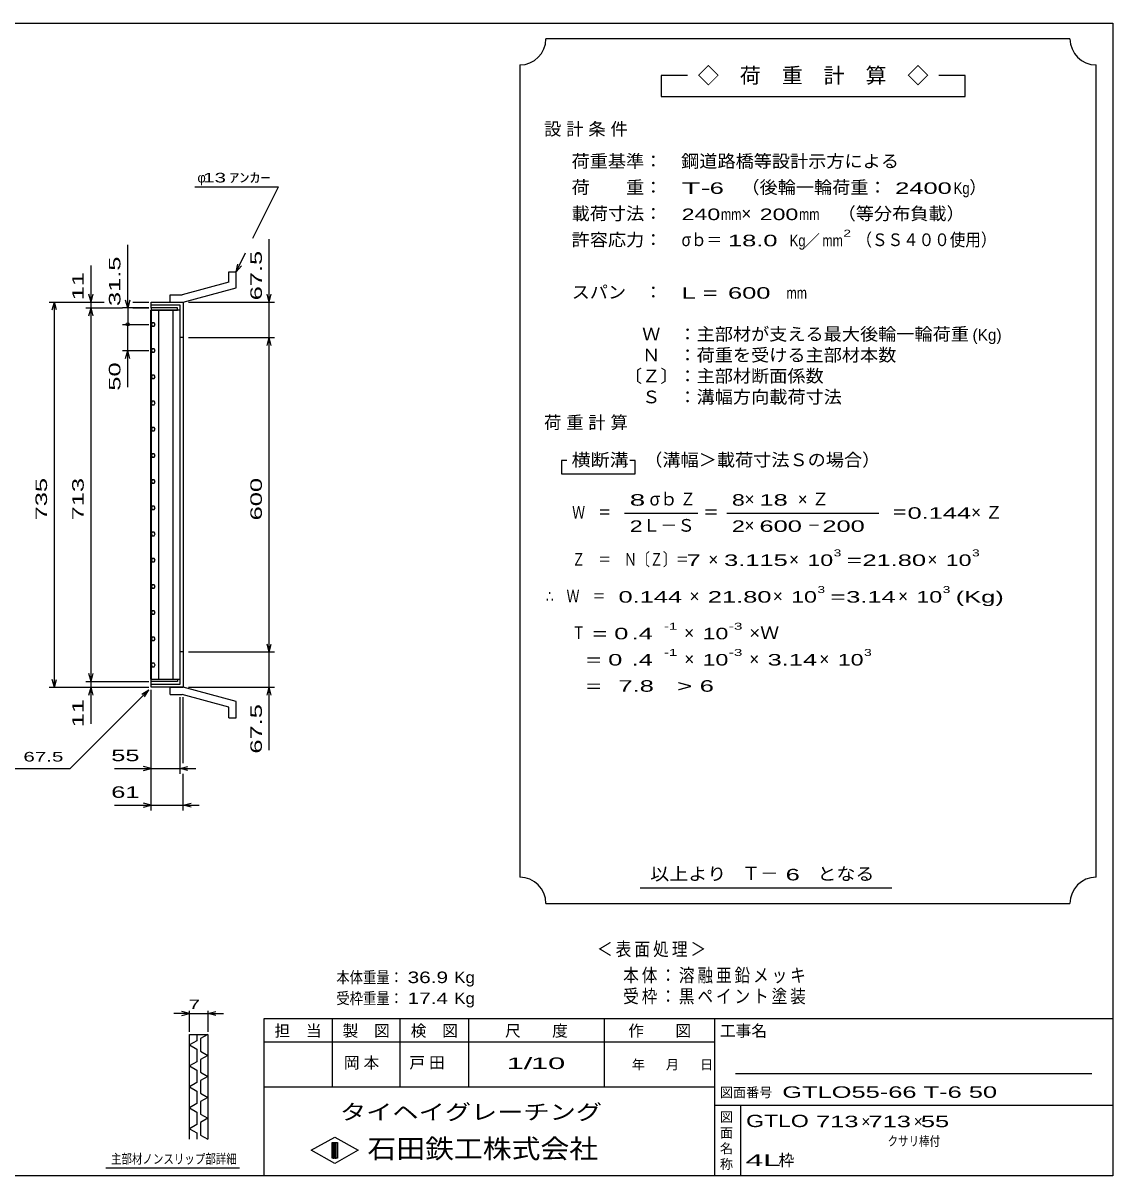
# Model space of a CAD drawing. Units: millimetres, scale not verified. Extents: x -1820 to 1731, y -1282 to 1054.
# Drawn here: x -349 to 1731, y -1146 to 1054 of the extents above; entities that cross this region are included whole.
import ezdxf
from ezdxf.enums import TextEntityAlignment as Align

# ---------------------------------------------------------------- set-up
doc = ezdxf.new("R2010")
doc.units = ezdxf.units.MM
doc.header["$LTSCALE"] = 10
for name, color, linetype, lineweight in [('0_2', 150, 'Continuous', 25), ('16', 3, 'Continuous', 25), ('19', 6, 'Continuous', 25), ('22', 4, 'Continuous', 25), ('24', 2, 'Continuous', 25), ('32', 4, 'Continuous', 25)]:
    doc.layers.add(name, color=color, linetype=linetype, lineweight=lineweight)
doc.styles.add('ベクトル', font='')
doc.styles.get('ベクトル').set_extended_font_data('ベクトル')

msp = doc.modelspace()

# ---------------------------------------------------------------- linework, layer by layer
at = {"layer": '0_2'}
for p, q in [((-1729, 1053.5), (1731, 1053.5)), ((1731, 1053.5), (1731, -1146.5)), ((1731, -846.5), (111, -846.5)), ((111, -846.5), (111, -1146.5)), ((241, -846.5), (241, -976.5)), ((371, -976.5), (371, -846.5)), ((501, -846.5), (501, -976.5)), ((761, -976.5), (761, -846.5)), ((971, -846.5), (971, -1146.5)), ((971, -891.5), (111, -891.5)), ((1691, -951.5), (1011, -951.5)), ((111, -976.5), (971, -976.5)), ((971, -1011.5), (1731, -1011.5)), ((1021, -1146.5), (1021, -1011.5)), ((201, -1097.5), (246, -1072.5)), ((246, -1072.5), (291, -1097.5)), ((246, -1122.5), (201, -1097.5)), ((241, -1082.5), (251, -1082.5)), ((241, -1112.5), (241, -1082.5)), ((241, -1082.5), (243, -1082.5)), ((243, -1082.5), (243, -1112.5)), ((245, -1112.5), (245, -1082.5)), ((245, -1082.5), (247, -1082.5)), ((291, -1097.5), (246, -1122.5)), ((247, -1082.5), (247, -1112.5)), ((249, -1112.5), (249, -1082.5)), ((249, -1082.5), (251, -1082.5)), ((251, -1082.5), (251, -1112.5)), ((251, -1082.5), (251, -1112.5)), ((251, -1112.5), (241, -1112.5)), ((243, -1112.5), (245, -1112.5)), ((247, -1112.5), (249, -1112.5)), ((1731, -1146.5), (-1729, -1146.5))]:
    msp.add_line(p, q, dxfattribs=at)
at = {"layer": '16'}
for p, q in [((-54, 510), (-104, 510)), ((-104, 510), (-104, 505.5)), ((-54, 505.5), (-54, 510)), ((-104.7, -198.5), (-104.7, 505.5)), ((-104.7, 505.5), (-104, 505.5)), ((-104, 505.5), (-54, 505.5)), ((-104, 505.5), (-104, -198.5)), ((-49, 505.5), (-104, 505.5)), ((-90.5, 505.5), (-90.5, -198.5)), ((-62.5, -198.5), (-62.5, 505.5)), ((-49, -198.5), (-49, 505.5)), ((-102.15, 481.74), (-104, 478.48)), ((-104, 478.48), (-102.1, 475.24)), ((-98.4, 481.76), (-102.15, 481.74)), ((-102.1, 475.24), (-98.35, 475.26)), ((-96.5, 478.5), (-98.4, 481.76)), ((-98.35, 475.26), (-96.5, 478.52)), ((-102.15, 431.74), (-104, 428.48)), ((-104, 428.48), (-102.1, 425.24)), ((-98.4, 431.76), (-102.15, 431.74)), ((-102.1, 425.24), (-98.35, 425.26)), ((-96.5, 428.5), (-98.4, 431.76)), ((-98.35, 425.26), (-96.5, 428.52)), ((-102.15, 381.74), (-104, 378.48)), ((-104, 378.48), (-102.1, 375.24)), ((-98.4, 381.76), (-102.15, 381.74)), ((-102.1, 375.24), (-98.35, 375.26)), ((-96.5, 378.5), (-98.4, 381.76)), ((-98.35, 375.26), (-96.5, 378.52)), ((-102.15, 331.74), (-104, 328.48)), ((-98.4, 331.76), (-102.15, 331.74)), ((-96.5, 328.5), (-98.4, 331.76)), ((-104, 328.48), (-102.1, 325.24)), ((-102.1, 325.24), (-98.35, 325.26)), ((-98.35, 325.26), (-96.5, 328.52)), ((-102.15, 281.74), (-104, 278.48)), ((-104, 278.48), (-102.1, 275.24)), ((-98.4, 281.76), (-102.15, 281.74)), ((-102.1, 275.24), (-98.35, 275.26)), ((-96.5, 278.5), (-98.4, 281.76)), ((-98.35, 275.26), (-96.5, 278.52)), ((-102.15, 231.74), (-104, 228.48)), ((-104, 228.48), (-102.1, 225.24)), ((-98.4, 231.76), (-102.15, 231.74)), ((-102.1, 225.24), (-98.35, 225.26)), ((-96.5, 228.5), (-98.4, 231.76)), ((-98.35, 225.26), (-96.5, 228.52)), ((-102.15, 181.74), (-104, 178.48)), ((-104, 178.48), (-102.1, 175.24)), ((-98.4, 181.76), (-102.15, 181.74)), ((-96.5, 178.5), (-98.4, 181.76)), ((-98.35, 175.26), (-96.5, 178.52)), ((-102.1, 175.24), (-98.35, 175.26)), ((-102.15, 131.74), (-104, 128.48)), ((-104, 128.48), (-102.1, 125.24)), ((-98.4, 131.76), (-102.15, 131.74)), ((-102.1, 125.24), (-98.35, 125.26)), ((-96.5, 128.5), (-98.4, 131.76)), ((-98.35, 125.26), (-96.5, 128.52)), ((-102.15, 81.74), (-104, 78.48)), ((-104, 78.48), (-102.1, 75.24)), ((-98.4, 81.76), (-102.15, 81.74)), ((-102.1, 75.24), (-98.35, 75.26)), ((-96.5, 78.5), (-98.4, 81.76)), ((-98.35, 75.26), (-96.5, 78.52)), ((-102.15, 31.74), (-104, 28.48)), ((-104, 28.48), (-102.1, 25.24)), ((-98.4, 31.76), (-102.15, 31.74)), ((-102.1, 25.24), (-98.35, 25.26)), ((-96.5, 28.5), (-98.4, 31.76)), ((-98.35, 25.26), (-96.5, 28.52)), ((-102.15, -18.26), (-104, -21.52)), ((-104, -21.52), (-102.1, -24.76)), ((-98.4, -18.24), (-102.15, -18.26)), ((-96.5, -21.5), (-98.4, -18.24)), ((-98.35, -24.74), (-96.5, -21.48)), ((-102.1, -24.76), (-98.35, -24.74)), ((-102.15, -68.26), (-104, -71.52)), ((-104, -71.52), (-102.1, -74.76)), ((-98.4, -68.24), (-102.15, -68.26)), ((-102.1, -74.76), (-98.35, -74.74)), ((-96.5, -71.5), (-98.4, -68.24)), ((-98.35, -74.74), (-96.5, -71.48)), ((-102.15, -118.26), (-104, -121.52)), ((-104, -121.52), (-102.1, -124.76)), ((-98.4, -118.24), (-102.15, -118.26)), ((-102.1, -124.76), (-98.35, -124.74)), ((-96.5, -121.5), (-98.4, -118.24)), ((-98.35, -124.74), (-96.5, -121.48)), ((-102.15, -168.26), (-104, -171.52)), ((-104, -171.52), (-102.1, -174.76)), ((-98.4, -168.24), (-102.15, -168.26)), ((-102.1, -174.76), (-98.35, -174.74)), ((-96.5, -171.5), (-98.4, -168.24)), ((-98.35, -174.74), (-96.5, -171.48)), ((-104, -198.5), (-104.7, -198.5)), ((-104, -198.5), (-54, -198.5)), ((-104, -203), (-104, -198.5)), ((-104, -198.5), (-49, -198.5)), ((-54, -203), (-104, -203)), ((-54, -198.5), (-54, -203))]:
    msp.add_line(p, q, dxfattribs=at)
at = {"layer": '19'}
for p, q in [((44, 579), (58, 579)), ((44, 559), (44, 579)), ((58, 548), (58, 579)), ((44, 559), (-45, 535)), ((-68, 535), (-45, 535)), ((-68, 521), (-68, 535)), ((-43, 521), (58, 548)), ((-104, 510), (-104, 521)), ((-104, 521), (-44, 521)), ((-49, 515), (-104, 515)), ((-68, 521), (-43, 521)), ((-49, -208), (-49, 515)), ((-44, 521), (-43, 520)), ((-43, 520), (-43, -213)), ((-43, 453.5), (-49, 453.5)), ((-43, -146.5), (-49, -146.5)), ((-104, -214), (-104, -203)), ((-104, -208), (-49, -208)), ((-44, -214), (-104, -214)), ((-68, -214), (-43, -214)), ((-68, -228), (-68, -214)), ((-43, -213), (-44, -214)), ((58, -241), (-43, -214)), ((-68, -228), (-45, -228)), ((44, -252), (-45, -228)), ((58, -272), (58, -241)), ((44, -272), (44, -252)), ((44, -272), (58, -272))]:
    msp.add_line(p, q, dxfattribs=at)
at = {"layer": '22'}
for p, q in [((-21, 741), (139, 741)), ((90, 643), (139, 741)), ((121, 521), (121, 641)), ((-149, 510), (-149, 630)), ((58, 579), (76, 615)), ((-219, 521), (-219, 591)), ((58, 579), (61, 593.6)), ((58, 579), (68, 590)), ((-219, 521), (-223, 536)), ((-219, 521), (-215, 536)), ((121, 521), (117, 536)), ((121, 521), (125, 536)), ((-299, 521), (-194, 521)), ((-293, 506), (-289, 521)), ((-285, 506), (-289, 521)), ((-289, -214), (-289, 521)), ((-229, 521), (-194, 521)), ((-229, 510), (-159, 510)), ((-223, 495), (-219, 510)), ((-219, 510), (-219, 521)), ((-215, 495), (-219, 510)), ((-219, -203), (-219, 510)), ((-109, 510), (-159, 510)), ((-149, 510), (-153, 525)), ((-145, 525), (-149, 510)), ((-149, 510), (-149, 478.5)), ((-139, 521), (-109, 521)), ((-139, 521), (-109, 521)), ((-139, 510), (-109, 510)), ((-33, 521), (131, 521)), ((121, 453.5), (121, 521)), ((-159, 478.5), (-109, 478.5)), ((-149, 428.5), (-149, 478.5)), ((-33, 453.5), (131, 453.5)), ((117, 438.5), (121, 453.5)), ((125, 438.5), (121, 453.5)), ((121, -146.5), (121, 453.5)), ((-159, 428.5), (-109, 428.5)), ((-153, 413.5), (-149, 428.5)), ((-145, 413.5), (-149, 428.5)), ((-149, 358.5), (-149, 428.5)), ((121, -146.5), (117, -131.5)), ((121, -146.5), (125, -131.5)), ((-33, -146.5), (131, -146.5)), ((121, -214), (121, -146.5)), ((-219, -203), (-223, -188)), ((-219, -203), (-215, -188)), ((-299, -214), (-109, -214)), ((-289, -214), (-293, -199)), ((-289, -214), (-285, -199)), ((-259, -369), (-109, -219)), ((-229, -203), (-109, -203)), ((-229, -214), (-109, -214)), ((-223, -229), (-219, -214)), ((-219, -214), (-219, -203)), ((-215, -229), (-219, -214)), ((-219, -284), (-219, -214)), ((-122, -227), (-109, -219)), ((-117, -232), (-109, -219)), ((-104, -379), (-104, -219)), ((-104, -449), (-104, -219)), ((-33, -214), (131, -214)), ((117, -229), (121, -214)), ((125, -229), (121, -214)), ((121, -334), (121, -214)), ((-49, -379), (-49, -233)), ((-43, -359), (-43, -233)), ((-499, -369), (-259, -369)), ((-174, -369), (-104, -369)), ((-104, -369), (-119, -365)), ((-119, -373), (-104, -369)), ((-104, -369), (-49, -369)), ((-49, -369), (-34, -365)), ((-34, -373), (-49, -369)), ((-49, -369), (-19, -369)), ((-43, -449), (-43, -379)), ((-174, -439), (-104, -439)), ((-104, -439), (-119, -435)), ((-119, -443), (-104, -439)), ((-104, -439), (-43, -439)), ((-43, -439), (-28, -435)), ((-28, -443), (-43, -439)), ((-43, -439), (-13, -439))]:
    msp.add_line(p, q, dxfattribs=at)
msp.add_circle((-149, 478.5), 3, dxfattribs=at)
at = {"layer": '24', "color": 4}
for p, q in [((1649, 1023.5), (649, 1023.5)), ((599, 973.5), (599, -576.5)), ((1699, -576.5), (1699, 973.5)), ((919, 953.5), (869, 953.5)), ((869, 953.5), (869, 913.5)), ((1449, 953.5), (1399, 953.5)), ((1449, 913.5), (1449, 953.5)), ((869, 913.5), (1449, 913.5)), ((689, 218.5), (679, 218.5)), ((679, 218.5), (679, 193.5)), ((819, 218.5), (809, 218.5)), ((819, 193.5), (819, 218.5)), ((679, 193.5), (819, 193.5)), ((799, 118.5), (939, 118.5)), ((994, 118.5), (1284, 118.5)), ((829, -596.5), (1309, -596.5)), ((649, -626.5), (1649, -626.5))]:
    msp.add_line(p, q, dxfattribs=at)
for centre, start, end in [((599, 1023.5), 270, 0), ((1699, 1023.5), 180, 270), ((599, -626.5), 0, 90), ((1699, -626.5), 90, 180)]:
    msp.add_arc(centre, 50, start, end, dxfattribs=at)
at = {"layer": '32'}
for p, q in [((-31, -836.5), (-46, -832.5)), ((-31, -871.5), (-31, -831.5)), ((4, -831.5), (4, -871.5)), ((4, -836.5), (19, -832.5)), ((-31, -836.5), (-61, -836.5)), ((-46, -840.5), (-31, -836.5)), ((-31, -836.5), (4, -836.5)), ((19, -840.5), (4, -836.5)), ((4, -836.5), (34, -836.5)), ((-31, -876.5), (4, -876.5)), ((-31, -1076.5), (-31, -876.5)), ((-17, -876.5), (-17, -888.5)), ((4, -876.5), (-10, -884.5)), ((4, -876.5), (4, -1076.5)), ((-17, -888.5), (-31, -896.5)), ((-31, -896.5), (-17, -904.5)), ((-10, -884.5), (-10, -908.5)), ((-17, -904.5), (-17, -928.5)), ((-10, -908.5), (4, -916.5)), ((4, -916.5), (-10, -924.5)), ((-17, -928.5), (-31, -936.5)), ((-31, -936.5), (-17, -944.5)), ((-17, -944.5), (-17, -968.5)), ((-10, -924.5), (-10, -948.5)), ((-10, -948.5), (4, -956.5)), ((4, -956.5), (-10, -964.5)), ((-10, -964.5), (-10, -988.5)), ((-17, -968.5), (-31, -976.5)), ((-31, -976.5), (-17, -984.5)), ((-17, -984.5), (-17, -1008.5)), ((-10, -988.5), (4, -996.5)), ((-17, -1008.5), (-31, -1016.5)), ((4, -996.5), (-10, -1004.5)), ((-10, -1004.5), (-10, -1028.5)), ((-31, -1016.5), (-17, -1024.5)), ((-17, -1024.5), (-17, -1048.5)), ((-10, -1028.5), (4, -1036.5)), ((-17, -1048.5), (-31, -1056.5)), ((4, -1036.5), (-10, -1044.5)), ((-10, -1044.5), (-10, -1068.5)), ((-31, -1056.5), (-17, -1064.5)), ((-17, -1064.5), (-17, -1076.5)), ((-10, -1068.5), (4, -1076.5)), ((64, -1131.5), (-191, -1131.5))]:
    msp.add_line(p, q, dxfattribs=at)

# ---------------------------------------------------------------- texts
at = {"layer": '0_2', "style": 'ベクトル'}
for s, height, p in [('担\u3000当', 21.99, (131, -869.5)), ('製\u3000図', 21.99, (261, -869.5)), ('検\u3000図', 21.99, (391, -869.5)), ('尺\u3000\u3000度', 21.99, (571, -869.5)), ('作\u3000\u3000図', 21.99, (806, -869.5)), ('工事名', 21.99, (981, -869.5)), ('年', 18.33, (813, -934)), ('月', 18.33, (878, -934)), ('日', 18.33, (943, -934)), ('図面番号', 18.33, (981, -987)), ('図', 18.33, (981, -1034)), ('面', 18.33, (981, -1064)), ('名', 18.33, (981, -1094)), ('称', 18.33, (981, -1124))]:
    msp.add_text(s, height=height, dxfattribs=at).set_placement(p, align=Align.MIDDLE_LEFT)
at = {"layer": '0_2', "color": 222, "style": 'ベクトル'}
for s, height, width, p in [('タイヘイグレーチング', 29.33, 1.25, (256, -1024.5)), ('石田鉄工株式会社', 36.66, 1.1, (308.5, -1094.5))]:
    msp.add_text(s, height=height, dxfattribs=dict(at, width=width)).set_placement(p, align=Align.MIDDLE_LEFT)
at = {"layer": '22', "color": 2, "style": 'ベクトル'}
for s, height, p in [('φ', 18.33, (-16, 758.5)), ('×', 21.99, (1251, -1042.5)), ('×', 21.99, (1351, -1042.5)), ('枠', 21.99, (1093, -1116.5))]:
    msp.add_text(s, height=height, dxfattribs=at).set_placement(p, align=Align.MIDDLE_LEFT)
for s, height, width, p in [(' 13 ', 18.33, 1.6, (-16, 758.5)), ('ｱﾝｶｰ', 18.33, 1.6, (44, 758.5)), (' 67.5 ', 18.33, 1.6, (-359, -346.5)), (' 55 ', 21.99, 1.65, (-194, -344)), (' 61 ', 21.99, 1.65, (-194, -414)), ('本体重量：', 21.99, 0.85, (249, -767.5)), (' 36.9', 21.99, 1.35, (374, -767.5)), ('Kg', 21.99, 1.1, (474, -767.5)), ('受枠重量：', 21.99, 0.85, (249, -807.5)), (' 17.4', 21.99, 1.35, (374, -807.5)), ('Kg', 21.99, 1.1, (474, -807.5)), ('1/', 21.99, 2, (574, -931.5)), (' 10 ', 21.99, 2, (604, -931.5)), ('GTLO55-66 T-6 50             ', 21.99, 1.65, (1100, -986.5)), ('GTLO', 23.46, 1.4, (1031, -1041.5)), (' 713 ', 21.99, 1.65, (1151, -1042.5)), (' 713 ', 21.99, 1.65, (1251, -1042.5)), (' 55 ', 21.99, 1.65, (1351, -1042.5)), ('クサリ棒付', 18.33, 0.8, (1301, -1080)), ('4L', 21.99, 2.05, (1030, -1116.5))]:
    msp.add_text(s, height=height, dxfattribs=dict(at, width=width)).set_placement(p, align=Align.MIDDLE_LEFT)
at = {"layer": '22', "color": 2, "style": 'ベクトル', "width": 1.65}
for s, p in [(' 67.5 ', (96, 511)), (' 31.5 ', (-174, 500)), (' 11 ', (-244, 511)), (' 50 ', (-174, 338.5)), (' 735 ', (-314, 91)), (' 713 ', (-244, 91)), (' 600 ', (96, 91)), (' 11 ', (-244, -304)), (' 67.5 ', (96, -354))]:
    msp.add_text(s, height=21.99, rotation=90, dxfattribs=at).set_placement(p, align=Align.MIDDLE_LEFT)
at = {"layer": '22', "color": 2, "attachment_point": 4, "style": 'ベクトル'}
for s, insert, char_height in [('\\T1.2;\\W0.85;＜表面処理＞', (746.5, -715), 25.66), ('\\T1.19;\\W0.85;本体：溶融亜鉛メッキ', (796.5, -765), 25.66), ('\\T1.19;\\W0.85;受枠：黒ペイント塗装', (796.5, -805), 25.66), ('\\T1.25;岡本\u3000', (263.5, -931.5), 21.99), ('\\T1.25;戸田\u3000', (388.5, -931.5), 21.99)]:
    msp.add_mtext(s, dxfattribs=dict(at, insert=insert, char_height=char_height))
at = {"layer": '24', "style": 'ベクトル'}
for s, height, p in [('◇\u3000荷\u3000重\u3000計\u3000算\u3000◇', 29.33, (939, 953.5)), ('）', 24.19, (1457, 740)), ('×', 24.19, (1022, 690)), ('／', 21.99, (1141.5, 638.5)), ('(Kg)', 21.99, (1463, 458.5)), ('σｂ', 24.19, (847, 145)), ('×', 24.19, (1028, 145)), ('Ｌ－Ｓ', 24.19, (834, 95)), ('×', 24.19, (1028, 95)), ('×', 24.19, (959, 30)), ('×', 24.19, (1113, 30)), ('×', 24.19, (1377, 30)), ('×', 24.19, (923, -40)), ('×', 24.19, (1082, -40)), ('×', 24.19, (1321, -40)), ('×', 24.19, (913, -110)), ('×', 24.19, (913, -160)), ('×', 24.19, (1037, -160)), ('×', 24.19, (1171, -160)), ('Ｔ－', 25.66, (1023, -569))]:
    msp.add_text(s, height=height, dxfattribs=at).set_placement(p, align=Align.MIDDLE_LEFT)
for s, height, width, p in [('荷重基準：\u3000', 24.19, 1.05, (698, 790)), ('鋼道路橋等設計示方による', 24.19, 1.05, (907, 790)), ('荷\u3000\u3000重：\u3000', 24.19, 1.05, (698, 740)), ('T-', 21.99, 2, (908, 738.5)), (' 6 ', 21.99, 1.65, (948, 738.5)), ('（後輪一輪荷重：', 24.19, 1.05, (1022, 740)), (' 2400', 21.99, 1.65, (1302, 738.5)), ('Kg', 21.99, 0.85, (1427, 738.5)), ('載荷寸法：\u3000', 24.19, 1.05, (698, 690)), ('\u3000（等分布負載）', 24.19, 1.05, (1171, 690)), ('240', 21.99, 1.5, (908, 688.5)), ('mm', 21.99, 0.8, (983, 688.5)), ('200', 21.99, 1.5, (1057, 688.5)), ('mm', 21.99, 0.8, (1132, 688.5)), ('許容応力：\u3000', 24.19, 1.05, (698, 640)), ('σｂ＝', 24.19, 0.9, (908, 640)), (' 18.0', 21.99, 1.65, (983, 638.5)), ('Kg', 21.99, 0.85, (1114, 638.5)), ('mm', 21.99, 0.8, (1176.5, 638.5)), ('2', 13.2, 1.5, (1216.5, 652.5)), ('（ＳＳ４００使用）', 24.19, 0.9, (1241.5, 640)), ('スパン\u3000：\u3000', 24.19, 1.05, (698, 540)), ('L =', 21.99, 1.65, (908, 538.5)), (' 600 ', 21.99, 1.65, (983, 538.5)), ('mm', 21.99, 0.8, (1108, 538.5)), ('\u3000Ｗ\u3000：主部材が支える最大後輪一輪荷重', 24.19, 1.05, (798, 460)), ('\u3000Ｎ\u3000：荷重を受ける主部材本数', 24.19, 1.05, (798, 420)), ('〔Ｚ〕：主部材断面係数', 24.19, 1.05, (798, 380)), ('\u3000Ｓ\u3000：溝幅方向載荷寸法', 24.19, 1.05, (798, 340)), ('横断溝', 24.19, 1.1, (698, 220)), ('\u3000（溝幅＞載荷寸法Ｓの場合）', 24.19, 1.05, (802, 220)), ('8', 21.99, 1.8, (809, 143.5)), ('Ｚ', 24.19, 0.9, (905, 145)), ('8', 21.99, 1.5, (1004, 143.5)), (' 18 ', 21.99, 1.65, (1043, 143.5)), ('Ｗ\u3000＝', 24.19, 0.75, (699, 120)), ('＝', 24.19, 0.9, (949, 120)), ('＝', 24.19, 0.9, (1309, 120)), ('0.144', 21.99, 1.65, (1339, 118.5)), ('2', 21.99, 1.5, (809, 93.5)), ('2', 21.99, 1.5, (1004, 93.5)), (' 600 ', 21.99, 1.65, (1043, 93.5)), ('－', 24.19, 0.75, (1148, 95)), (' 200 ', 21.99, 1.65, (1163, 93.5)), ('Ｚ\u3000＝\u3000Ｎ〔Ｚ〕＝', 24.19, 0.75, (699, 30)), ('3', 13.2, 1.5, (1198, 42.5)), ('3', 13.2, 1.5, (1462, 42.5)), (' 7 ', 21.99, 1.65, (904, 28.5)), ('3.115', 21.99, 1.65, (989, 28.5)), ('10', 21.99, 1.5, (1148, 28.5)), ('=', 21.99, 1.7, (1223, 28.5)), ('21.80', 21.99, 1.65, (1253, 28.5)), ('10', 21.99, 1.5, (1412, 28.5)), ('3', 13.2, 1.5, (1167, -27.5)), ('3', 13.2, 1.5, (1406, -27.5)), ('∴\u3000Ｗ\u3000＝', 24.19, 0.75, (649, -40)), (' 0.144', 21.99, 1.65, (774, -41.5)), ('21.80', 21.99, 1.65, (958, -41.5)), ('10', 21.99, 1.5, (1117, -41.5)), ('=', 21.99, 1.7, (1192, -41.5)), ('3.14', 21.99, 1.65, (1222, -41.5)), ('10', 21.99, 1.5, (1356, -41.5)), ('(Kg)', 21.99, 1.65, (1431, -41.5)), ('Ｔ', 24.19, 0.75, (699, -110)), (' = 0', 21.99, 1.65, (724, -111.5)), (' .4 ', 21.99, 1.65, (799, -111.5)), ('-1', 13.2, 1.65, (874, -97.5)), ('10', 21.99, 1.5, (948, -111.5)), ('-3', 13.2, 1.65, (998, -97.5)), ('×Ｗ', 24.19, 1.1, (1037, -110)), ('  = 0', 21.99, 1.65, (699, -161.5)), (' .4 ', 21.99, 1.65, (799, -161.5)), ('-1', 13.2, 1.65, (874, -147.5)), ('10', 21.99, 1.5, (948, -161.5)), ('-3', 13.2, 1.65, (998, -147.5)), ('3.14', 21.99, 1.65, (1072, -161.5)), ('10', 21.99, 1.5, (1206, -161.5)), ('3', 13.2, 1.5, (1256, -147.5)), ('  =', 21.99, 1.65, (699, -211.5)), (' 7.8', 21.99, 1.65, (774, -211.5)), ('>', 21.99, 1.7, (899, -211.5)), (' 6 ', 21.99, 1.65, (929, -211.5)), ('以上より\u3000', 24.19, 1.1, (848, -570)), (' 6 ', 21.99, 1.65, (1093, -571.5)), ('となる', 24.19, 1.1, (1167, -570))]:
    msp.add_text(s, height=height, dxfattribs=dict(at, width=width)).set_placement(p, align=Align.MIDDLE_LEFT)
at = {"layer": '24', "char_height": 24.19, "attachment_point": 4, "style": 'ベクトル'}
for s, insert in [('\\T1.28;設計条件', (645.5, 850)), ('\\T1.28;荷重計算', (645.5, 290)), ('\\T1.42;×Ｚ', (1129.5, 145)), ('\\T1.42;×Ｚ', (1460.5, 120))]:
    msp.add_mtext(s, dxfattribs=dict(at, insert=insert))
at = {"layer": '32', "color": 2, "style": 'ベクトル'}
for s, width, p in [(' 7 ', 1.6, (-43.5, -819)), ('主部材ノンスリップ部詳細', 0.8, (-181, -1114))]:
    msp.add_text(s, height=18.33, dxfattribs=dict(at, width=width)).set_placement(p, align=Align.MIDDLE_LEFT)

doc.saveas('drawing.dxf')
